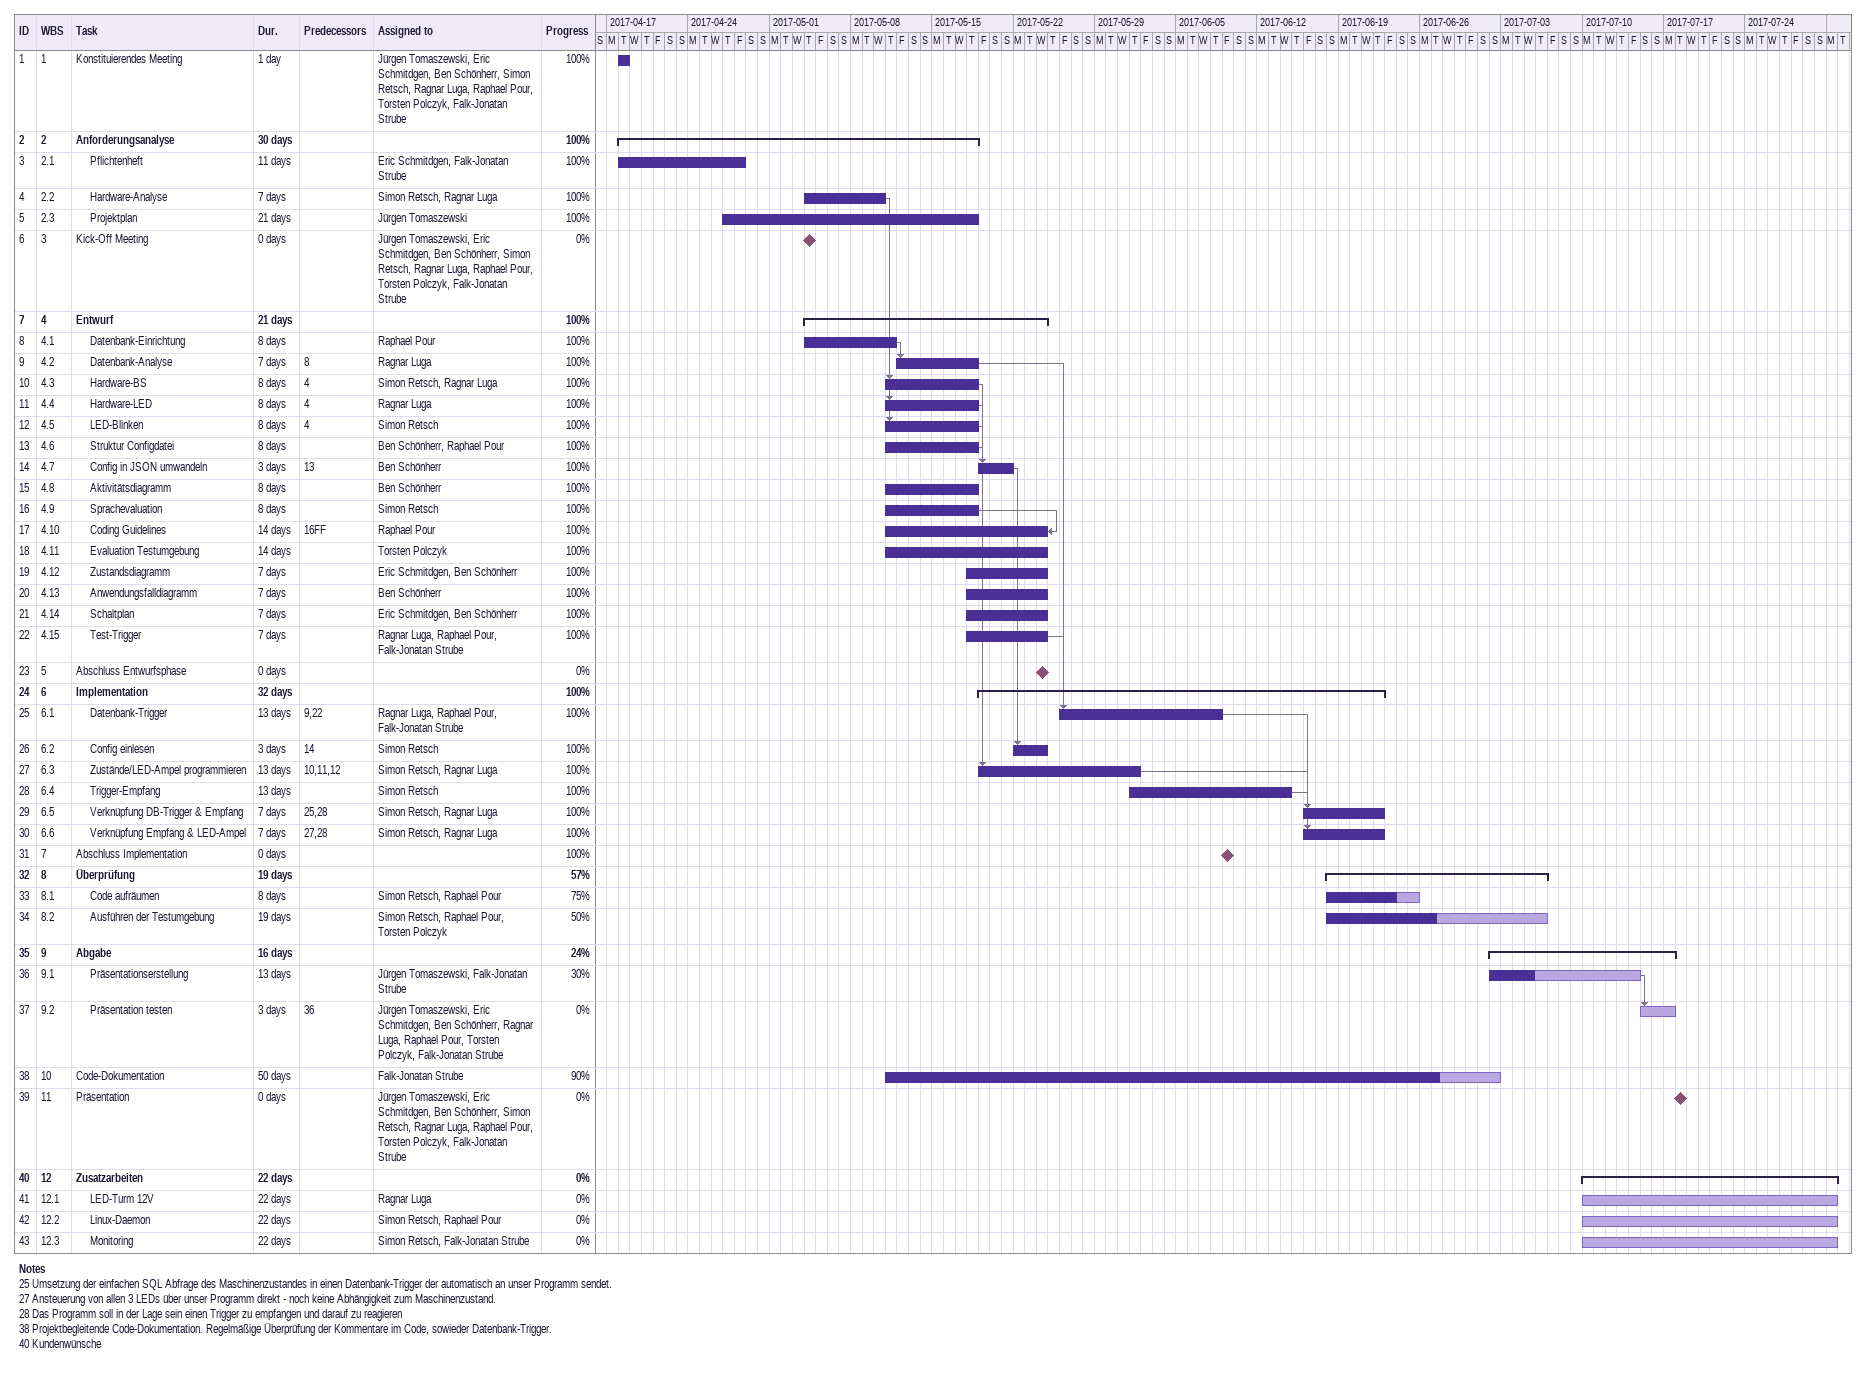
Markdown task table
| ID | WBS | Task | Duration | Start | Finish | Predecessors | Resources | % complete |
|---|---|---|---|---|---|---|---|---|
| 1 | 1 | Konstituierendes Meeting | 1d | 2017-04-18 | 2017-04-18 |  | Jürgen Tomaszewski, Eric Schmitdgen, Ben Schönherr, Simon Retsch, Ragnar Luga, Raphael Pour, Torsten Polczyk, Falk-Jonatan Strube | 100 |
| 2 | 2 | **Anforderungsanalyse** | 30d | 2017-04-18 | 2017-05-18 |  |  | 100 |
| 3 | 2.1 | Pflichtenheft | 11d | 2017-04-18 | 2017-04-28 |  | Eric Schmitdgen, Falk-Jonatan Strube | 100 |
| 4 | 2.2 | Hardware-Analyse | 7d | 2017-05-04 | 2017-05-10 |  | Simon Retsch, Ragnar Luga | 100 |
| 5 | 2.3 | Projektplan | 21d | 2017-04-27 | 2017-05-18 |  | Jürgen Tomaszewski | 100 |
| 6 | 3 | Kick-Off Meeting | 0d | 2017-05-04 | 2017-05-04 |  | Jürgen Tomaszewski, Eric Schmitdgen, Ben Schönherr, Simon Retsch, Ragnar Luga, Raphael Pour, Torsten Polczyk, Falk-Jonatan Strube | 0 |
| 7 | 4 | **Entwurf** | 21d | 2017-05-04 | 2017-05-24 |  |  | 100 |
| 8 | 4.1 | Datenbank-Einrichtung | 8d | 2017-05-04 | 2017-05-11 |  | Raphael Pour | 100 |
| 9 | 4.2 | Datenbank-Analyse | 7d | 2017-05-12 | 2017-05-18 | 8 | Ragnar Luga | 100 |
| 10 | 4.3 | Hardware-BS | 8d | 2017-05-11 | 2017-05-18 | 4 | Simon Retsch, Ragnar Luga | 100 |
| 11 | 4.4 | Hardware-LED | 8d | 2017-05-11 | 2017-05-18 | 4 | Ragnar Luga | 100 |
| 12 | 4.5 | LED-Blinken | 8d | 2017-05-11 | 2017-05-18 | 4 | Simon Retsch | 100 |
| 13 | 4.6 | Struktur Configdatei | 8d | 2017-05-11 | 2017-05-18 |  | Ben Schönherr, Raphael Pour | 100 |
| 14 | 4.7 | Config in JSON umwandeln | 3d | 2017-05-19 | 2017-05-21 | 13 | Ben Schönherr | 100 |
| 15 | 4.8 | Aktivitätsdiagramm | 8d | 2017-05-11 | 2017-05-18 |  | Ben Schönherr | 100 |
| 16 | 4.9 | Sprachevaluation | 8d | 2017-05-11 | 2017-05-18 |  | Simon Retsch | 100 |
| 17 | 4.10 | Coding Guidelines | 14d | 2017-05-11 | 2017-05-24 | 16FF | Raphael Pour | 100 |
| 18 | 4.11 | Evaluation Testumgebung | 14d | 2017-05-11 | 2017-05-24 |  | Torsten Polczyk | 100 |
| 19 | 4.12 | Zustandsdiagramm | 7d | 2017-05-18 | 2017-05-24 |  | Eric Schmitdgen, Ben Schönherr | 100 |
| 20 | 4.13 | Anwendungsfalldiagramm | 7d | 2017-05-18 | 2017-05-24 |  | Ben Schönherr | 100 |
| 21 | 4.14 | Schaltplan | 7d | 2017-05-18 | 2017-05-24 |  | Eric Schmitdgen, Ben Schönherr | 100 |
| 22 | 4.15 | Test-Trigger | 7d | 2017-05-18 | 2017-05-24 |  | Ragnar Luga, Raphael Pour, Falk-Jonatan Strube | 100 |
| 23 | 5 | Abschluss Entwurfsphase | 0d | 2017-05-24 | 2017-05-24 |  |  | 0 |
| 24 | 6 | **Implementation** | 32d | 2017-05-19 | 2017-06-22 |  |  | 100 |
| 25 | 6.1 | Datenbank-Trigger | 13d | 2017-05-26 | 2017-06-08 | 9, 22 | Ragnar Luga, Raphael Pour, Falk-Jonatan Strube | 100 |
| 26 | 6.2 | Config einlesen | 3d | 2017-05-22 | 2017-05-24 | 14 | Simon Retsch | 100 |
| 27 | 6.3 | Zustände/LED-Ampel programmieren | 13d | 2017-05-19 | 2017-06-01 | 10, 11, 12 | Simon Retsch, Ragnar Luga | 100 |
| 28 | 6.4 | Trigger-Empfang | 13d | 2017-06-01 | 2017-06-14 |  | Simon Retsch | 100 |
| 29 | 6.5 | Verknüpfung DB-Trigger & Empfang | 7d | 2017-06-16 | 2017-06-22 | 25, 28 | Simon Retsch, Ragnar Luga | 100 |
| 30 | 6.6 | Verknüpfung Empfang & LED-Ampel | 7d | 2017-06-16 | 2017-06-22 | 27, 28 | Simon Retsch, Ragnar Luga | 100 |
| 31 | 7 | Abschluss Implementation | 0d | 2017-06-09 | 2017-06-09 |  |  | 100 |
| 32 | 8 | **Überprüfung** | 19d | 2017-06-18 | 2017-07-06 |  |  | 57 |
| 33 | 8.1 | Code aufräumen | 8d | 2017-06-18 | 2017-06-25 |  | Simon Retsch, Raphael Pour | 75 |
| 34 | 8.2 | Ausführen der Testumgebung | 19d | 2017-06-18 | 2017-07-06 |  | Simon Retsch, Raphael Pour, Torsten Polczyk | 50 |
| 35 | 9 | **Abgabe** | 16d | 2017-07-02 | 2017-07-17 |  |  | 24 |
| 36 | 9.1 | Präsentationserstellung | 13d | 2017-07-02 | 2017-07-14 |  | Jürgen Tomaszewski, Falk-Jonatan Strube | 30 |
| 37 | 9.2 | Präsentation testen | 3d | 2017-07-15 | 2017-07-17 | 36 | Jürgen Tomaszewski, Eric Schmitdgen, Ben Schönherr, Ragnar Luga, Raphael Pour, Torsten Polczyk, Falk-Jonatan Strube | 0 |
| 38 | 10 | Code-Dokumentation | 50d | 2017-05-11 | 2017-07-02 |  | Falk-Jonatan Strube | 90 |
| 39 | 11 | Präsentation | 0d | 2017-07-18 | 2017-07-18 |  | Jürgen Tomaszewski, Eric Schmitdgen, Ben Schönherr, Simon Retsch, Ragnar Luga, Raphael Pour, Torsten Polczyk, Falk-Jonatan Strube | 0 |
| 40 | 12 | **Zusatzarbeiten** | 22d | 2017-07-10 | 2017-07-31 |  |  | 0 |
| 41 | 12.1 | LED-Turm 12V | 22d | 2017-07-10 | 2017-07-31 |  | Ragnar Luga | 0 |
| 42 | 12.2 | Linux-Daemon | 22d | 2017-07-10 | 2017-07-31 |  | Simon Retsch, Raphael Pour | 0 |
| 43 | 12.3 | Monitoring | 22d | 2017-07-10 | 2017-07-31 |  | Simon Retsch, Falk-Jonatan Strube | 0 |

Notes
- 25: Umsetzung der einfachen SQL Abfrage des Maschinenzustandes in einen Datenbank-Trigger der automatisch an unser Programm sendet.
- 27: Ansteuerung von allen 3 LEDs über unser Programm direkt - noch keine Abhängigkeit zum Maschinenzustand.
- 28: Das Programm soll in der Lage sein einen Trigger zu empfangen und darauf zu reagieren
- 38: Projektbegleitende Code-Dokumentation. Regelmäßige Überprüfung der Kommentare im Code, sowieder Datenbank-Trigger.
- 40: Kundenwünsche
